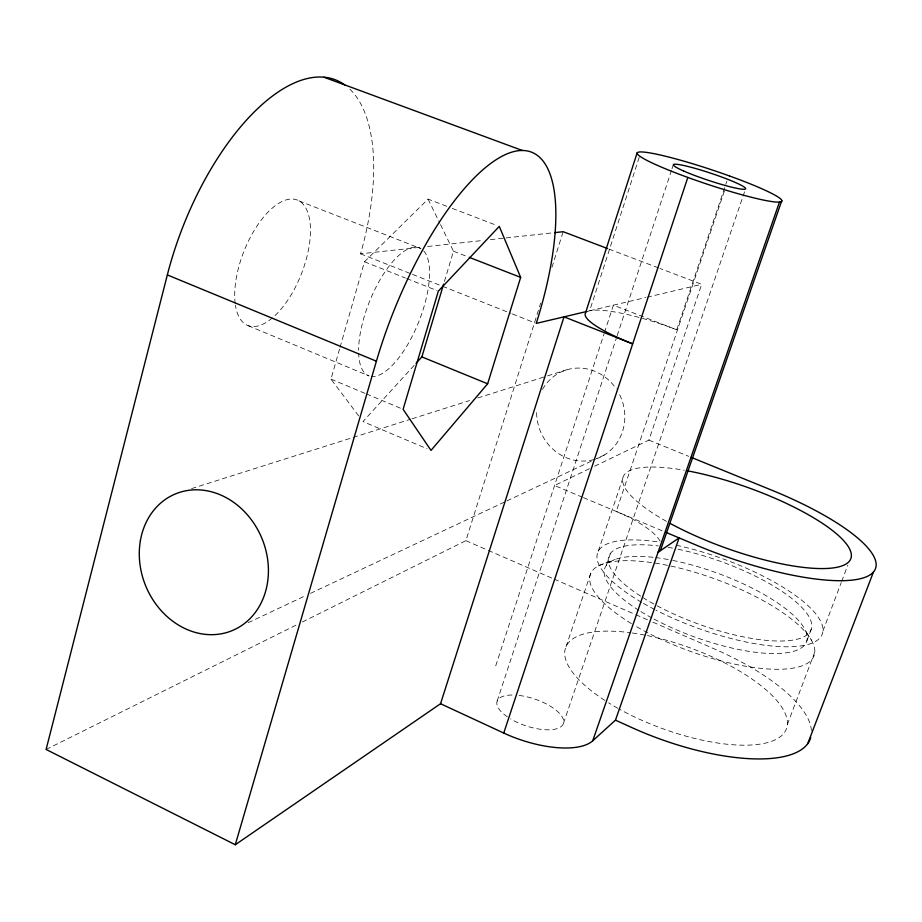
<?xml version="1.0" encoding="UTF-8"?>
<svg xmlns="http://www.w3.org/2000/svg" width="922" height="922" viewBox="0 0 922 922"><rect width="100%" height="100%" fill="white"/><g stroke="black" fill="none" stroke-linecap="round" stroke-linejoin="round"><path stroke-width="0.69" stroke-dasharray="4.61 3.46" d="M358.658 415.857L330.975 379.103L339.653 348.735M340.045 347.352L364.478 261.767L428.062 199.106L446.882 206.309M444.439 281.394L453.463 251.199L440.451 224.519M302.347 622.004L465.887 540.661L540.684 303.096M551.921 267.392L563.158 231.699M639.211 157.305L589.654 310.795L645.631 297.564M495.725 665.822L604.037 333.868M604.486 332.496L613.395 305.182L676.748 329.788L726.905 181.161M497.165 701.077L616.714 337.06M617.164 335.689L671.55 170.109M672 168.738L673.348 164.635M566.039 646.645L590.714 573.403M598.263 551.241L623.687 475.764M724.415 190.969L616.23 511.433A72.158 21.402 18.5 0 1 660.152 541.306M606.446 565.244L610.502 553.292M594.609 466.221L648.881 440.117L701.688 284.31L659.991 268.475M563.48 723.24L744.676 191.419M806.773 641.124L811.279 629.138M787.353 724.462L814.864 651.739M822.943 630.948L841.198 582.646M841.705 581.309L847.802 565.209M414.151 365.389L362.98 421.596L427.082 448.749M46.1 749.459L297.195 624.563M589.446 468.71L554.56 485.491L582.116 497.085M248.11 622.73L305.32 595.796M310.518 593.353L505.544 501.533M506.846 500.923L595.255 459.306M604.348 455.019L596.557 458.695A46.918 43.668 68.6 0 0 619.077 393.59M598.459 565.866L615.251 559.423M191.58 488.591L410.67 419.222M412.042 418.795L469.552 400.574M477.769 397.981L546.227 376.303M547.599 375.865L566.765 369.791M647.037 297.23L701.688 284.31M349.887 89.18A192.583 88.57 -68.6 0 1 360.571 253.815L421.919 247.119M427.624 246.497L483.266 240.423M490.4 239.639L504.668 238.083M506.097 237.922L553.177 232.782M608.889 249.067L658.654 267.968M452.253 208.372L496.589 225.348M453.463 251.199L467.95 256.846M298.982 200.881L420.939 248.606A68.804 26.634 -68.3 0 0 381.892 276.669A68.804 26.634 -68.3 0 0 358.612 350.245M360.571 253.815L411.143 273.846M412.48 274.376L510.972 313.388M512.298 313.918L534.933 322.884M364.478 261.767L405.38 278.006M406.694 278.536L437.04 290.58M648.881 440.117L688.665 456.321M248.191 325.697L369.007 375.911A68.804 26.634 -68.3 0 1 358.658 353.264M330.975 379.103L365.066 393.383M366.38 393.925L400.471 408.204M583.43 497.638L663.391 531.279M465.887 540.661L486.966 549.846M488.28 550.411L552.82 578.532M554.134 579.108L634.474 614.121M635.8 614.686L647.647 619.861M652.914 622.154L714.827 649.123A143.187 51.989 20.2 0 1 811.406 730.547M805.978 631.547L811.464 640.237M428.062 199.106L439.829 223.251M235.214 303.741A67.444 30.875 -68.5 0 1 285.486 200.109A67.444 30.875 -68.5 0 1 297.218 283.515A67.444 30.875 -68.5 0 1 235.41 305.182M593.906 459.571A46.918 43.668 68.6 0 1 536.65 410.832M542.505 389.418A46.918 43.668 68.6 0 1 616.276 388.9M586.98 311.774A74.359 14.107 18.5 0 1 676.748 329.788M423.728 250.934A68.804 26.634 -68.3 0 1 417.631 324.602A68.804 26.634 -68.3 0 1 371.278 376.441M666.479 521.379A120.943 32.178 19.7 0 1 684.262 470.243M631.443 623.618A119.042 38.24 20 0 1 660.233 563.953A119.042 38.24 20 0 1 813.965 656.026A119.042 38.24 20 0 1 635.304 625.934M647.405 635.615A117.624 42.666 20.2 0 1 786.339 729.072A117.624 42.666 20.2 0 1 619.031 708.96M617.821 708.28A117.624 42.666 20.2 0 1 608.612 702.841M604.844 700.443A117.624 42.666 20.2 0 1 630.879 632.78M632.354 632.988A117.624 42.666 20.2 0 1 645.999 635.339M676.31 545.236A119.468 36.915 19.9 0 1 822.436 633.598A119.468 36.915 19.9 0 1 655.865 610.11M654.608 609.465A119.468 36.915 19.9 0 1 642.669 602.942M641.551 602.285A119.468 36.915 19.9 0 1 659.38 542.113M678.085 549.235A107.586 33.227 19.9 0 1 810.968 630.003A107.586 33.227 19.9 0 1 654.989 604.659M653.756 603.979A107.586 33.227 19.9 0 1 643.233 597.813M640.663 596.177A107.586 33.227 19.9 0 1 658.273 545.916M668.15 547.345A107.586 33.227 19.9 0 1 672.518 548.129M672.76 560.403A107.378 33.895 20 0 1 806.704 641.32A107.378 33.895 20 0 1 653.11 618.604M651.854 617.924A107.378 33.895 20 0 1 639.983 611.032M638.888 610.341A107.378 33.895 20 0 1 654.286 557.43M655.657 557.591A107.378 33.895 20 0 1 669.983 559.861M519.063 695.442A34.967 14.095 18.6 0 1 563.354 723.655A34.967 14.095 18.6 0 1 510.627 718.929M507.377 716.843A34.967 14.095 18.6 0 1 513.842 695.038"/><path stroke-width="1.38" d="M344.736 84.893A192.583 88.57 -68.6 0 0 167.343 274.917L46.1 749.459L235.283 844.736L440.543 703.728L564.022 316.845L632.688 343.86A74.359 14.107 18.5 0 1 585.458 313.192L637.229 152.603M235.283 844.736L376.407 361.193A198.783 69.242 -68.2 0 1 514.257 151.473A198.783 69.242 -68.2 0 1 536.258 323.403L586.957 311.429M416.076 363.268L421.873 356.895L443.609 284.137M487.634 383.794L520.665 277.384L499.275 226.374L438.353 291.11L403.098 409.299L431.012 450.409L487.634 383.794L421.873 356.895M440.543 703.728L503.746 733.059L687.824 177.416M503.746 733.059A69.968 28.213 18.6 0 0 592.731 740.781L779.47 202.045M781.752 200.731L661.454 547.507A72.158 21.402 18.5 0 1 658.078 552.278L679.111 537.895L615.47 720.151L592.731 740.781M807.707 743.743L873.434 572.032M554.595 232.632L563.158 231.699L607.54 248.548M324.083 77.264L522.394 150.505M469.275 257.353L520.665 277.384M691.316 457.404L772.21 490.366A147.243 39.22 19.7 0 1 870.887 574.314A147.243 39.22 19.7 0 1 696.087 545.04L666.007 532.386M167.343 274.917L376.407 361.193M615.47 720.151L631.777 727.55A143.187 51.989 20.2 0 0 810.738 737.531M687.236 470.785A120.943 32.178 19.7 0 1 830.342 528.905A120.943 32.178 19.7 0 1 817.572 568.505A120.943 32.178 19.7 0 1 670.248 523.466M729.475 175.964L728.749 175.699A76.226 7.526 18.4 0 0 639.28 155.795A76.226 7.526 18.4 0 0 759.74 199.256A76.226 7.526 18.4 0 0 729.475 175.964M140.386 540.649A74.002 62.777 67.3 0 0 225.279 632.918A74.002 62.777 67.3 0 0 245.897 513.151A74.002 62.777 67.3 0 0 140.386 540.649M683.64 170.996A38.09 3.757 18.4 0 0 744.284 189.287A38.09 3.757 18.4 0 0 700.455 169.936A38.09 3.757 18.4 0 0 683.64 170.996"/></g></svg>
